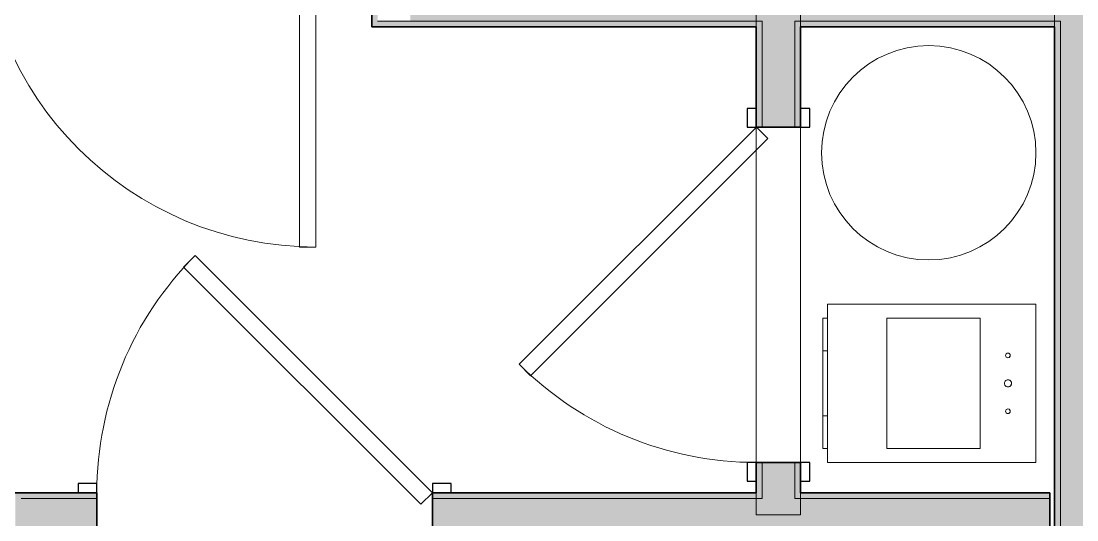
# Model space of a CAD drawing. Header units: inches. Extents: x 6 to 8416, y -388 to 6104.
# Drawn here: x 7469.3 to 7582.6, y 661.5 to 715.1 of the extents above; entities that cross this region are included whole.
import ezdxf

# ---------------------------------------------------------------- set-up
doc = ezdxf.new("R2010")
doc.units = ezdxf.units.IN
doc.header["$MEASUREMENT"] = 0
for name, color, linetype, lineweight in [('A-DOOR', 31, 'Continuous', 18), ('A-DOOR-FRAM', 31, 'Continuous', 25), ('A-GENM', 13, 'Continuous', 18), ('A-ROOM', 32, 'Continuous', 13), ('A-WALL', 113, 'Continuous', 25), ('A-WALL-PATT', 111, 'Continuous', 35), ('I-WALL', 2, 'Continuous', 25), ('M-EQPM', 50, 'Continuous', 18)]:
    doc.layers.add(name, color=color, linetype=linetype, lineweight=lineweight)

# ---------------------------------------------------------------- blocks, each defined once
blk = doc.blocks.new('Unit-Single-Flush-ICC ADA-AM - 36_ x 84_-NR _U-BE _ BED_-6493222-LEVEL 3 - PLAN Copy 1 Copy 1')
at = {"layer": 'A-DOOR'}
for p, q in [((16.25, -2.38), (18, -2.38)), ((16.25, -2.38), (16.25, -38.38)), ((18, -2.38), (18, -38.38)), ((16.25, -38.38), (18, -38.38))]:
    blk.add_line(p, q, dxfattribs=at)
at = {"layer": 'A-DOOR', "lineweight": 9}
blk.add_arc((18, -2.38), 36, 180, 270, dxfattribs=at)
at = {"layer": 'A-DOOR-FRAM'}
for p, q in [((-20, 2.38), (-20, 3.38)), ((-20, 3.38), (-18, 3.38)), ((-18, 2.38), (-20, 2.38)), ((-18, 3.38), (-18, 2.38)), ((18, 2.38), (18, 3.38)), ((18, 3.38), (20, 3.38)), ((20, 2.38), (18, 2.38)), ((20, 3.38), (20, 2.38)), ((-20, -2.38), (-18, -2.38)), ((-20, -3.37), (-20, -2.38)), ((-18, -3.37), (-20, -3.37)), ((-18, -2.38), (-18, -3.37)), ((18, -2.38), (20, -2.38)), ((18, -3.37), (18, -2.38)), ((20, -3.37), (18, -3.37)), ((20, -2.38), (20, -3.37))]:
    blk.add_line(p, q, dxfattribs=at)
at = {"layer": 'A-DOOR-FRAM', "lineweight": 18}
for p, q in [((-20, 3.38), (-18, 3.38)), ((-20, 3.38), (-20, 2.38)), ((-18, 2.38), (-20, 2.38)), ((-18, 3.38), (-18, 2.38)), ((18, 3.38), (20, 3.38)), ((18, 3.38), (18, 2.38)), ((20, 2.38), (18, 2.38)), ((20, 3.38), (20, 2.38)), ((-20, -3.37), (-20, -2.38)), ((-20, -2.38), (-18, -2.38)), ((-18, -3.37), (-20, -3.37)), ((-18, -3.37), (-18, -2.38)), ((18, -3.37), (18, -2.38)), ((18, -2.38), (20, -2.38)), ((20, -3.37), (18, -3.37)), ((20, -3.37), (20, -2.38))]:
    blk.add_line(p, q, dxfattribs=at)
blk = doc.blocks.new('Unit-Single-Flush-ICC ADA-AM - 36_ x 84_-NR _U-BA _ BATH_-6492505-LEVEL 3 - PLAN Copy 1 Copy 1')
at = {"layer": 'A-DOOR'}
for p, q in [((-8.69, 26.59), (-7.46, 27.83)), ((18, 2.37), (-7.46, 27.83)), ((16.76, 1.14), (-8.69, 26.59)), ((16.76, 1.14), (18, 2.37))]:
    blk.add_line(p, q, dxfattribs=at)
at = {"layer": 'A-DOOR', "lineweight": 9}
blk.add_arc((18, 2.37), 36, 135, 180, dxfattribs=at)
at = {"layer": 'A-DOOR-FRAM'}
for p, q in [((-18, 3.37), (-20, 3.37)), ((-20, 3.37), (-20, 2.37)), ((-20, 2.37), (-18, 2.37)), ((-18, 2.37), (-18, 3.37)), ((20, 3.37), (18, 3.37)), ((18, 3.37), (18, 2.37)), ((18, 2.37), (20, 2.37)), ((20, 2.37), (20, 3.37)), ((-18, -2.38), (-20, -2.38)), ((-20, -2.38), (-20, -3.38)), ((-20, -3.38), (-18, -3.38)), ((-18, -3.38), (-18, -2.38)), ((20, -2.38), (18, -2.38)), ((18, -2.38), (18, -3.38)), ((18, -3.38), (20, -3.38)), ((20, -3.38), (20, -2.38))]:
    blk.add_line(p, q, dxfattribs=at)
at = {"layer": 'A-DOOR-FRAM', "lineweight": 18}
for p, q in [((-18, 3.37), (-20, 3.37)), ((-20, 3.37), (-20, 2.37)), ((-20, 2.37), (-18, 2.37)), ((-18, 3.37), (-18, 2.37)), ((20, 3.37), (18, 3.37)), ((18, 3.37), (18, 2.37)), ((18, 2.37), (20, 2.37)), ((20, 3.37), (20, 2.37)), ((-20, -3.38), (-20, -2.38)), ((-18, -2.38), (-20, -2.38)), ((-20, -3.38), (-18, -3.38)), ((-18, -3.38), (-18, -2.38)), ((18, -3.38), (18, -2.38)), ((20, -2.38), (18, -2.38)), ((18, -3.38), (20, -3.38)), ((20, -3.38), (20, -2.38))]:
    blk.add_line(p, q, dxfattribs=at)
blk = doc.blocks.new('Unit-Single-Flush-ICC ADA-AM - 36_ x 84_-NR _U-M _ Maintenance_Utility Only_-V561-LEVEL 3 - PLAN Copy 1 Copy 1')
at = {"layer": 'A-DOOR'}
for p, q in [((-8.69, 26.59), (-7.46, 27.83)), ((18, 2.37), (-7.46, 27.83)), ((16.76, 1.14), (-8.69, 26.59)), ((16.76, 1.14), (18, 2.37))]:
    blk.add_line(p, q, dxfattribs=at)
at = {"layer": 'A-DOOR', "lineweight": 9}
blk.add_arc((18, 2.37), 36, 135, 180, dxfattribs=at)
at = {"layer": 'A-DOOR-FRAM'}
for p, q in [((-18, 3.37), (-20, 3.37)), ((-20, 3.37), (-20, 2.37)), ((-20, 2.37), (-18, 2.37)), ((-18, 2.37), (-18, 3.37)), ((20, 3.37), (18, 3.37)), ((18, 3.37), (18, 2.37)), ((18, 2.37), (20, 2.37)), ((20, 2.37), (20, 3.37)), ((-18, -2.38), (-20, -2.38)), ((-20, -2.38), (-20, -3.38)), ((-20, -3.38), (-18, -3.38)), ((-18, -3.38), (-18, -2.38)), ((20, -2.38), (18, -2.38)), ((18, -2.38), (18, -3.38)), ((18, -3.38), (20, -3.38)), ((20, -3.38), (20, -2.38))]:
    blk.add_line(p, q, dxfattribs=at)
at = {"layer": 'A-DOOR-FRAM', "lineweight": 18}
for p, q in [((-19.98, 3.37), (-20, 3.37)), ((-20, 3.37), (-20, 2.37)), ((-20, 2.37), (-18, 2.37)), ((-18, 3.37), (-19.98, 3.37)), ((-18, 3.37), (-18, 2.37)), ((20, 3.37), (18, 3.37)), ((18, 3.37), (18, 2.37)), ((18, 2.37), (20, 2.37)), ((20, 3.37), (20, 2.37)), ((-20, -3.38), (-20, -2.38)), ((-18, -2.38), (-20, -2.38)), ((-20, -3.38), (-19.98, -3.38)), ((-19.98, -3.38), (-18, -3.38)), ((-18, -3.38), (-18, -2.38)), ((18, -3.38), (18, -2.38)), ((20, -2.38), (18, -2.38)), ((18, -3.38), (20, -3.38)), ((20, -3.38), (20, -2.38))]:
    blk.add_line(p, q, dxfattribs=at)
blk = doc.blocks.new('PL Water Heater-IL - 40 Gallon-2510271-LEVEL 3 - PLAN Copy 1 Copy 1')
at = {"layer": 'M-EQPM'}
blk.add_circle((0, 0), 11.5, dxfattribs=at)
blk = doc.blocks.new('ME Fan Coil Unit - Vertical - Stack-IL - 300 CFM-6038640-LEVEL 3 - PLAN Copy 1 Copy 1')
at = {"layer": 'A-GENM'}
for p, q in [((1.5, 0.5), (5, 0.5)), ((1.5, 0.5), (5, 0.5)), ((1.5, 0.5), (5, 0.5)), ((1.5, 0.5), (5, 0.5)), ((1.5, 0.5), (5, 0.5)), ((1.5, 0.5), (5, 0.5)), ((1.5, 0.5), (5, 0.5)), ((1.5, 0.5), (5, 0.5)), ((1.5, 0.5), (5, 0.5)), ((1.5, 0.5), (5, 0.5)), ((1.5, 0.5), (5, 0.5)), ((1.5, 0.5), (5, 0.5)), ((1.5, 0.5), (5, 0.5)), ((1.5, 0.5), (5, 0.5)), ((1.5, 0.5), (5, 0.5)), ((1.5, 0.5), (5, 0.5)), ((1.5, 0.5), (5, 0.5)), ((1.5, 0.5), (5, 0.5)), ((1.5, 0.5), (5, 0.5)), ((1.5, 0.5), (5, 0.5)), ((1.5, 0.5), (5, 0.5)), ((1.5, 0.5), (5, 0.5)), ((1.5, 0.5), (5, 0.5)), ((5, 0.5), (12, 0.5)), ((5, 0.5), (12, 0.5)), ((5, 0.5), (12, 0.5)), ((5, 0.5), (12, 0.5)), ((5, 0.5), (12, 0.5)), ((5, 0.5), (12, 0.5)), ((5, 0.5), (12, 0.5)), ((5, 0.5), (12, 0.5)), ((5, 0.5), (12, 0.5)), ((5, 0.5), (12, 0.5)), ((5, 0.5), (12, 0.5)), ((5, 0.5), (12, 0.5)), ((5, 0.5), (12, 0.5)), ((5, 0.5), (12, 0.5)), ((5, 0.5), (12, 0.5)), ((5, 0.5), (12, 0.5)), ((5, 0.5), (12, 0.5)), ((5, 0.5), (12, 0.5)), ((5, 0.5), (12, 0.5)), ((5, 0.5), (12, 0.5)), ((5, 0.5), (12, 0.5)), ((5, 0.5), (12, 0.5)), ((5, 0.5), (12, 0.5)), ((12, 0.5), (15.5, 0.5)), ((12, 0.5), (15.5, 0.5)), ((12, 0.5), (15.5, 0.5)), ((12, 0.5), (15.5, 0.5)), ((12, 0.5), (15.5, 0.5)), ((12, 0.5), (15.5, 0.5)), ((12, 0.5), (15.5, 0.5)), ((12, 0.5), (15.5, 0.5)), ((12, 0.5), (15.5, 0.5)), ((12, 0.5), (15.5, 0.5)), ((12, 0.5), (15.5, 0.5)), ((12, 0.5), (15.5, 0.5)), ((12, 0.5), (15.5, 0.5)), ((12, 0.5), (15.5, 0.5)), ((12, 0.5), (15.5, 0.5)), ((12, 0.5), (15.5, 0.5)), ((12, 0.5), (15.5, 0.5)), ((12, 0.5), (15.5, 0.5)), ((12, 0.5), (15.5, 0.5)), ((12, 0.5), (15.5, 0.5)), ((12, 0.5), (15.5, 0.5)), ((12, 0.5), (15.5, 0.5)), ((12, 0.5), (15.5, 0.5))]:
    blk.add_line(p, q, dxfattribs=at)
at = {"layer": 'M-EQPM'}
for p, q in [((17, 0), (0, 0)), ((0, 0), (0, -22.375)), ((0, -22.375), (0, 0)), ((0, 0), (1.5, 0)), ((15.5, 0.5), (1.5, 0.5)), ((1.5, 0.5), (15.5, 0.5)), ((1.5, 0.5), (1.5, 0)), ((1.5, 0.5), (1.5, 0)), ((5, 0.5), (1.5, 0.5)), ((1.5, 0.5), (5, 0.5)), ((1.5, 0.5), (1.5, 0)), ((1.5, 0.5), (1.5, 0)), ((1.5, 0), (5, 0)), ((1.5, 0), (15.5, 0)), ((15.5, 0), (1.5, 0)), ((5, 0), (1.5, 0)), ((1.5, 0), (5, 0)), ((12, 0.5), (5, 0.5)), ((5, 0.5), (12, 0.5)), ((5, 0.5), (5, 0)), ((5, 0.5), (5, 0)), ((12, 0.5), (5, 0.5)), ((5, 0.5), (12, 0.5)), ((5, 0), (12, 0)), ((5, 0), (12, 0)), ((12, 0), (5, 0)), ((12, 0), (5, 0)), ((5, 0), (12, 0)), ((12, 0), (12, 0.5)), ((12, 0.5), (12, 0)), ((15.5, 0.5), (12, 0.5)), ((12, 0.5), (15.5, 0.5)), ((12, 0), (15.5, 0)), ((15.5, 0), (12, 0)), ((12, 0), (15.5, 0)), ((15.5, 0), (15.5, 0.5)), ((15.5, 0.5), (15.5, 0)), ((15.5, 0), (15.5, 0.5)), ((15.5, 0.5), (15.5, 0)), ((15.5, 0), (17, 0)), ((17, -22.375), (17, 0)), ((17, 0), (17, -22.375)), ((1.5, -16.375), (1.5, -6.375)), ((1.5, -6.375), (15.5, -6.375)), ((15.5, -6.375), (1.5, -6.375)), ((1.5, -6.375), (1.5, -16.375)), ((15.5, -6.375), (15.5, -16.375)), ((15.5, -16.375), (15.5, -6.375)), ((15.5, -16.375), (1.5, -16.375)), ((1.5, -16.375), (15.5, -16.375)), ((0, -22.375), (17, -22.375)), ((17, -22.375), (0, -22.375))]:
    blk.add_line(p, q, dxfattribs=at)
for centre, radius, start, end in [((5.5, -19.375), 0.25, 0, 180), ((5.5, -19.375), 0.25, 0, 180), ((8.5, -19.375), 0.375, 120, 180), ((8.5, -19.375), 0.375, 120, 180), ((8.5, -19.375), 0.375, 105, 120), ((8.5, -19.375), 0.375, 105, 120), ((8.5, -19.375), 0.375, 0, 105), ((8.5, -19.375), 0.375, 0, 105), ((11.5, -19.375), 0.25, 0, 180), ((11.5, -19.375), 0.25, 0, 180), ((5.5, -19.375), 0.25, 180, 360), ((5.5, -19.375), 0.25, 180, 0), ((8.5, -19.375), 0.375, 180, 360), ((8.5, -19.375), 0.375, 180, 0), ((11.5, -19.375), 0.25, 180, 360), ((11.5, -19.375), 0.25, 180, 0)]:
    blk.add_arc(centre, radius, start, end, dxfattribs=at)

msp = doc.modelspace()

# ---------------------------------------------------------------- hatches: boundary and pattern name
at = {"layer": 'A-WALL-PATT', "lineweight": 25}
h = msp.add_hatch(color=10, dxfattribs=at)
h.paths.add_polyline_path([(7580.16533733, 594.68577679), (7580.79033733, 594.68577679), (7580.79033733, 715.06077679), (7580.16533733, 715.06077679), (7580.16533733, 595.31077679)])
h.paths.add_polyline_path([(7580.79033733, 718.56077679), (7580.79033733, 725.06077679), (7580.16533733, 725.06077679), (7580.16533733, 718.56077679)])
h.paths.add_polyline_path([(7580.16533733, 728.56077679), (7580.79033733, 728.56077679), (7580.79033733, 782.31077679), (7580.16533733, 782.31077679), (7580.16533733, 729.18577679)])
h.paths.add_polyline_path([(7580.79033733, 818.31077679), (7580.79033733, 822.93577679), (7580.16533733, 822.93577679), (7580.16533733, 818.31077679)])
at = {"layer": 'A-WALL-PATT', "transparency": 33554560}
msp.add_hatch(color=10, dxfattribs=at).paths.add_polyline_path([(7506.91533733, 714.43577679), (7507.54033733, 714.43577679), (7507.54033733, 727.43577679), (7506.91533733, 727.43577679), (7506.91533733, 724.74656081)])
at = {"layer": 'A-WALL-PATT', "lineweight": 25, "transparency": 33554560}
for points in [[(7548.16533733, 714.43577679), (7548.79033733, 714.43577679), (7548.79033733, 715.06077679), (7507.54033733, 715.06077679), (7507.54033733, 714.43577679), (7514.07053685, 714.43577679)], [(7580.16533733, 714.43577679), (7580.16533733, 715.06077679), (7552.29033733, 715.06077679), (7552.29033733, 714.43577679), (7552.91533733, 714.43577679)]]:
    msp.add_hatch(color=10, dxfattribs=at).paths.add_polyline_path(points)
h = msp.add_hatch(color=10, dxfattribs=at)
h.paths.add_polyline_path([(7548.16533733, 664.43577679), (7548.79033733, 664.43577679), (7548.79033733, 667.68577679), (7548.16533733, 667.68577679), (7548.16533733, 665.70131081)])
h.paths.add_polyline_path([(7548.79033733, 703.68577679), (7548.79033733, 714.43577679), (7548.16533733, 714.43577679), (7548.16533733, 703.68577679)])
at = {"layer": 'A-WALL-PATT', "transparency": 33554560}
h = msp.add_hatch(color=10, dxfattribs=at)
h.paths.add_polyline_path([(7552.29033733, 664.43577679), (7552.91533733, 664.43577679), (7552.91533733, 667.68577679), (7552.29033733, 667.68577679), (7552.29033733, 665.70131081)])
h.paths.add_polyline_path([(7552.91533733, 703.68577679), (7552.91533733, 714.43577679), (7552.29033733, 714.43577679), (7552.29033733, 703.68577679)])
at = {"layer": 'A-WALL-PATT', "lineweight": 25, "transparency": 33554560}
h = msp.add_hatch(color=10, dxfattribs=at)
h.paths.add_polyline_path([(7579.66533733, 663.81077679), (7579.66533733, 664.43577679), (7552.29033733, 664.43577679), (7552.29033733, 663.81077679), (7564.68428685, 663.81077679)])
h.paths.add_polyline_path([(7548.79033733, 663.81077679), (7548.79033733, 664.43577679), (7513.41533733, 664.43577679), (7513.41533733, 663.81077679), (7547.81303685, 663.81077679)])
h.paths.add_polyline_path([(7468.66533733, 663.81077679), (7477.41533733, 663.81077679), (7477.41533733, 664.43577679), (7468.66533733, 664.43577679)])
h = msp.add_hatch(color=10, dxfattribs=at)
h.paths.add_polyline_path([(7469.29033733, 595.31077679), (7469.29033733, 619.93577679), (7468.66533733, 619.93577679), (7468.66533733, 595.31077679)])
h.paths.add_polyline_path([(7469.29033733, 623.43577679), (7469.29033733, 663.81077679), (7468.66533733, 663.81077679), (7468.66533733, 623.43577679)])
at = {"layer": 'I-WALL'}
h = msp.add_hatch(color=10, dxfattribs=at)
h.paths.add_polyline_path([(7586.29033733, 593.56077679), (7586.29033733, 782.31077679), (7580.79033733, 782.31077679), (7580.79033733, 593.56077679), (7581.55553685, 593.56077679)])
h.paths.add_polyline_path([(7580.79033733, 818.31077679), (7586.29033733, 818.31077679), (7586.16533733, 823.56077679), (7580.79033733, 823.56077679), (7580.79033733, 822.31077679)])
at = {"layer": 'I-WALL', "transparency": 33554560}
for points in [[(7548.79033733, 715.06077679), (7552.29033733, 715.06077679), (7552.29033733, 718.56077679), (7511.04033733, 718.56077679), (7511.04033733, 715.06077679), (7514.07053685, 715.06077679)], [(7580.79033733, 715.06077679), (7580.79033733, 718.56077679), (7552.29033733, 718.56077679), (7552.29033733, 715.06077679), (7580.16533733, 715.06077679)]]:
    msp.add_hatch(color=10, dxfattribs=at).paths.add_polyline_path(points)
h = msp.add_hatch(color=10, dxfattribs=at)
h.paths.add_polyline_path([(7548.79033733, 663.81077679), (7552.29033733, 663.81077679), (7552.29033733, 667.68577679), (7548.79033733, 667.68577679), (7548.79033733, 664.43577679)])
h.paths.add_polyline_path([(7552.29033733, 703.68577679), (7552.29033733, 715.06077679), (7548.79033733, 715.06077679), (7548.79033733, 703.68577679)])
h = msp.add_hatch(color=10, dxfattribs=at)
h.paths.add_polyline_path([(7579.66533733, 660.31077679), (7579.66533733, 663.81077679), (7513.41533733, 663.81077679), (7513.41533733, 660.31077679), (7564.68428685, 660.31077679)])
h.paths.add_polyline_path([(7472.79033733, 660.31077679), (7477.41533733, 660.31077679), (7477.41533733, 663.81077679), (7469.29033733, 663.81077679), (7469.29033733, 660.31077679)])

# ---------------------------------------------------------------- linework, layer by layer
at = {"layer": 'A-ROOM', "lineweight": 9, "flags": 128}
msp.add_lwpolyline([(7351.29033733, 595.31077679), (7580.16533733, 595.31077679), (7580.16533733, 725.06077679), (7552.29033733, 725.06077679), (7552.29033733, 716.81077679), (7552.91533733, 716.81077679), (7552.91533733, 662.06077679), (7548.16533733, 662.06077679), (7548.16533733, 716.81077679), (7548.16533733, 729.18577679), (7580.16533733, 729.18577679), (7580.16533733, 822.31077679), (7521.91533733, 822.31077679), (7521.91533733, 879.93577679)], dxfattribs=at)
at = {"layer": 'A-WALL', "lineweight": 9}
for p, q in [((7548.79033733, 715.06077679), (7507.54033733, 715.06077679)), ((7548.79033733, 703.68577679), (7548.79033733, 715.06077679)), ((7552.29033733, 703.68577679), (7552.29033733, 715.06077679)), ((7580.79033733, 715.06077679), (7552.29033733, 715.06077679)), ((7580.79033733, 593.56077679), (7580.79033733, 715.06077679)), ((7548.79033733, 663.81077679), (7548.79033733, 667.68577679)), ((7552.29033733, 663.81077679), (7552.29033733, 667.68577679)), ((7469.29033733, 663.81077679), (7477.41533733, 663.81077679)), ((7513.41533733, 663.81077679), (7548.79033733, 663.81077679)), ((7552.29033733, 663.81077679), (7579.66533733, 663.81077679))]:
    msp.add_line(p, q, dxfattribs=at)
at = {"layer": 'I-WALL', "lineweight": 35}
for p, q in [((7506.91533733, 726.81077679), (7506.91533733, 714.43577679)), ((7506.91533733, 714.43577679), (7548.16533733, 714.43577679)), ((7548.16533733, 714.43577679), (7548.16533733, 703.68577679)), ((7552.91533733, 703.68577679), (7552.91533733, 714.43577679)), ((7552.91533733, 714.43577679), (7580.16533733, 714.43577679)), ((7580.16533733, 714.43577679), (7580.16533733, 595.31077679)), ((7548.16533733, 703.68577679), (7552.91533733, 703.68577679)), ((7548.16533733, 667.68577679), (7548.16533733, 664.43577679)), ((7552.91533733, 667.68577679), (7548.16533733, 667.68577679)), ((7552.91533733, 664.43577679), (7552.91533733, 667.68577679)), ((7477.41533733, 664.43577679), (7468.66533733, 664.43577679)), ((7477.41533733, 659.68577679), (7477.41533733, 664.43577679)), ((7548.16533733, 664.43577679), (7513.41533733, 664.43577679)), ((7513.41533733, 664.43577679), (7513.41533733, 659.68577679)), ((7579.66533733, 664.43577679), (7552.91533733, 664.43577679)), ((7579.66533733, 659.68577679), (7579.66533733, 664.43577679))]:
    msp.add_line(p, q, dxfattribs=at)

# ---------------------------------------------------------------- block references
at = {"layer": 'A-DOOR'}
for name, p in [('Unit-Single-Flush-ICC ADA-AM - 36_ x 84_-NR _U-BE _ BED_-6493222-LEVEL 3 - PLAN Copy 1 Copy 1', (7482.91533733, 729.18577679)), ('Unit-Single-Flush-ICC ADA-AM - 36_ x 84_-NR _U-BA _ BATH_-6492505-LEVEL 3 - PLAN Copy 1 Copy 1', (7495.41533733, 662.06077679))]:
    msp.add_blockref(name, p, dxfattribs=at)
at = {"layer": 'A-DOOR', "rotation": 90}
msp.add_blockref('Unit-Single-Flush-ICC ADA-AM - 36_ x 84_-NR _U-M _ Maintenance_Utility Only_-V561-LEVEL 3 - PLAN Copy 1 Copy 1', (7550.54033733, 685.68577679), dxfattribs=at)
at = {"layer": 'M-EQPM'}
for name, p, rotation in [('PL Water Heater-IL - 40 Gallon-2510271-LEVEL 3 - PLAN Copy 1 Copy 1', (7566.66398819, 700.92713522), 89.99999999999955), ('ME Fan Coil Unit - Vertical - Stack-IL - 300 CFM-6038640-LEVEL 3 - PLAN Copy 1 Copy 1', (7555.78898819, 667.67713522), 90.0000000000011)]:
    msp.add_blockref(name, p, dxfattribs=dict(at, rotation=rotation))

doc.saveas('drawing.dxf')
